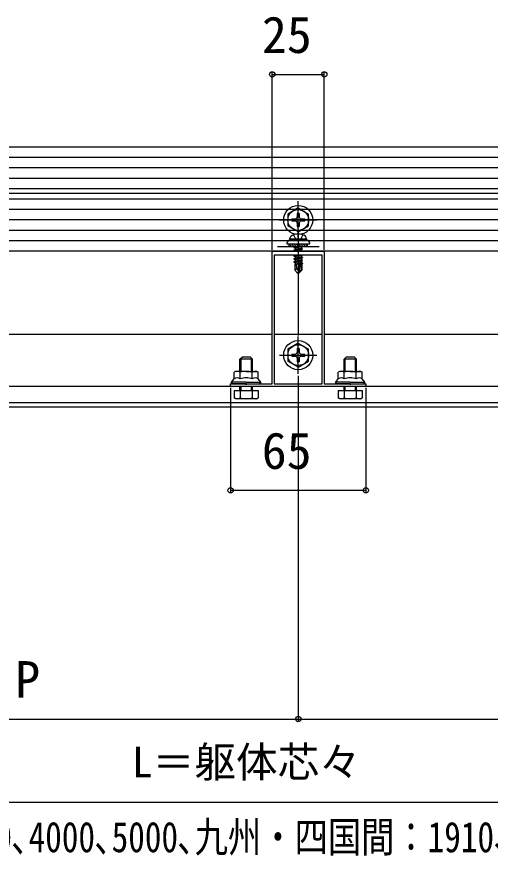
# Model space of a CAD drawing. Units: millimetres, scale not verified. Extents: x -1050 to 1050, y -1570 to 1562.
# Drawn here: x -122.8 to 104.8, y -585.9 to -182.3 of the extents above; entities that cross this region are included whole.
import ezdxf
from ezdxf.enums import TextEntityAlignment as Align

# ---------------------------------------------------------------- set-up
doc = ezdxf.new("R2010")
doc.units = ezdxf.units.MM
doc.header["$LTSCALE"] = 8
for name, color, linetype in [('0-2_YKK_11', 7, 'Continuous'), ('0-4_YKK_12', 2, 'Continuous'), ('0-5_YKK_13', 4, 'Continuous'), ('0-6_YKK_D', 6, 'Continuous')]:
    doc.layers.add(name, color=color, linetype=linetype)
doc.styles.add('ＭＳ ゴシック', font='')
doc.styles.get('ＭＳ ゴシック').set_extended_font_data('MS Gothic')

msp = doc.modelspace()

# ---------------------------------------------------------------- linework, layer by layer
at = {"layer": '0-2_YKK_11'}
for points in [[(45.001, -360), (-19.999, -360), (-19.999, -358.8), (-12.957, -358.8), (-12.774, -358.92), (-12.224, -358.92), (-12.041, -358.8), (0.001, -358.8), (0.001, -295), (12.043, -295), (12.226, -295.12), (12.776, -295.12), (12.959, -295), (25.001, -295), (25.001, -358.8), (37.043, -358.8), (37.226, -358.92), (37.776, -358.92), (37.959, -358.8), (45.001, -358.8)], [(1.001, -297), (1.001, -358.8), (24.001, -358.8), (24.001, -297)]]:
    msp.add_lwpolyline(points, close=True, dxfattribs=at)
at = {"layer": '0-4_YKK_12'}
for p, q in [((789.985, -245), (-524.999, -245)), ((474.001, -250), (-448.999, -250)), ((474.001, -255), (-448.999, -255)), ((440.001, -260), (-414.999, -260)), ((424.501, -267.2), (-399.499, -267.2)), ((425.501, -290), (-399.499, -290)), ((0.001, -335), (-224.999, -335)), ((24.001, -335), (1.001, -335)), ((250.001, -335), (25.001, -335)), ((475.001, -360), (-449.999, -360)), ((475.001, -368), (-449.999, -368)), ((475.001, -370), (-449.999, -370))]:
    msp.add_line(p, q, dxfattribs=at)
at = {"layer": '0-5_YKK_13'}
for p, q in [((440.001, -260), (-414.999, -260)), ((471.134, -265), (-446.132, -265)), ((457.501, -265), (-432.499, -265)), ((457.501, -270), (-432.499, -270)), ((12.501, -274.25), (7.501, -277.137)), ((12.501, -289), (12.501, -271)), ((12.501, -274.25), (17.501, -277.137)), ((457.501, -275), (-432.499, -275)), ((7.501, -277.137), (7.501, -282.863)), ((12.001, -276.85), (12.001, -278.5)), ((13.001, -276.85), (12.001, -276.85)), ((13.001, -276.85), (13.001, -278.5)), ((17.501, -282.863), (17.501, -277.137)), ((457.501, -280), (-432.499, -280)), ((3.501, -280), (21.501, -280)), ((9.351, -279.5), (11.001, -279.5)), ((9.351, -279.5), (9.351, -280.5)), ((9.351, -280.5), (11.001, -280.5)), ((12.001, -281.5), (12.001, -283.15)), ((13.001, -281.5), (13.001, -283.15)), ((14.001, -279.5), (15.651, -279.5)), ((14.001, -280.5), (15.651, -280.5)), ((15.651, -280.5), (15.651, -279.5)), ((457.501, -285), (-432.499, -285)), ((12.501, -285.75), (7.501, -282.863)), ((12.001, -283.15), (13.001, -283.15)), ((12.501, -285.75), (17.501, -282.863)), ((12.501, -285.8), (12.501, -306.7)), ((457.501, -290), (-432.499, -290)), ((8.501, -289.2), (8.642, -288.398)), ((16.501, -289.2), (8.501, -289.2)), ((8.501, -289.2), (8.589, -289.7)), ((16.501, -289.7), (8.501, -289.7)), ((16.413, -289.7), (8.589, -289.7)), ((16.501, -289.2), (16.359, -288.398)), ((16.501, -289.2), (16.413, -289.7)), ((2.501, -292.7), (22.501, -292.7)), ((7.001, -291.2), (7.001, -291.5)), ((8.001, -291.5), (8.001, -292.7)), ((8.001, -292.603), (8.098, -292.7)), ((8.021, -291.5), (9.221, -292.7)), ((9.143, -291.5), (10.343, -292.7)), ((10.266, -291.5), (11.466, -292.7)), ((13.701, -292.7), (10.401, -293.25)), ((10.401, -293.15), (13.101, -292.7)), ((10.401, -293.15), (10.951, -292.832)), ((10.401, -293.15), (10.401, -293.25)), ((10.401, -293.25), (10.951, -293.568)), ((10.401, -294.55), (14.601, -293.85)), ((14.601, -293.95), (10.401, -294.65)), ((10.401, -294.55), (10.951, -294.232)), ((10.401, -294.55), (10.401, -294.65)), ((11.538, -292.7), (10.951, -292.832)), ((10.951, -292.7), (10.951, -292.832)), ((14.051, -293.532), (10.951, -294.232)), ((10.951, -293.568), (10.951, -294.232)), ((11.388, -291.5), (12.588, -292.7)), ((12.511, -291.5), (13.711, -292.7)), ((13.633, -291.5), (14.833, -292.7)), ((14.051, -292.868), (14.051, -293.532)), ((14.601, -293.85), (14.051, -293.532)), ((14.051, -294.268), (14.051, -294.932)), ((14.601, -293.85), (14.601, -293.95)), ((14.756, -291.5), (15.956, -292.7)), ((15.878, -291.5), (17.001, -292.623)), ((10.401, -294.65), (10.951, -294.968)), ((13.101, -297), (10.401, -297.45)), ((10.401, -297.35), (12.501, -297)), ((10.401, -297.35), (10.951, -297.032)), ((10.401, -297.35), (10.401, -297.45)), ((10.401, -297.45), (10.951, -297.768)), ((10.401, -298.75), (14.601, -298.05)), ((14.601, -298.15), (10.401, -298.85)), ((10.401, -298.75), (10.951, -298.432)), ((10.951, -294.968), (10.951, -295)), ((11.095, -297), (10.951, -297.032)), ((10.951, -297), (10.951, -297.032)), ((14.051, -297.732), (10.951, -298.432)), ((10.951, -297.768), (10.951, -298.432)), ((12.677, -295.243), (12.446, -295.295)), ((14.051, -297.068), (14.051, -297.732)), ((14.601, -298.05), (14.051, -297.732)), ((14.051, -298.468), (14.051, -299.132)), ((14.601, -298.05), (14.601, -298.15)), ((10.401, -298.75), (10.401, -298.85)), ((10.401, -298.85), (10.951, -299.168)), ((10.401, -300.15), (13.426, -299.646)), ((13.399, -299.75), (10.401, -300.25)), ((10.401, -300.15), (10.951, -299.832)), ((10.401, -300.15), (10.401, -300.25)), ((10.401, -300.25), (10.951, -300.568)), ((10.801, -301.3), (10.951, -301.232)), ((10.801, -301.3), (10.801, -304.15)), ((13.077, -301.3), (10.801, -301.3)), ((14.051, -299.132), (10.951, -299.832)), ((10.951, -299.168), (10.951, -299.832)), ((13.341, -300.028), (10.951, -300.568)), ((10.951, -300.568), (10.951, -301.232)), ((13.196, -300.725), (10.951, -301.232)), ((13.136, -301.017), (11.418, -301.3)), ((13.41, -299.693), (12.501, -304.078)), ((13.833, -299.577), (12.651, -305.276)), ((13.081, -301.284), (12.997, -301.3)), ((13.833, -299.578), (14.601, -299.45)), ((14.601, -299.55), (13.888, -299.669)), ((14.051, -300.532), (13.898, -300.567)), ((13.901, -299.748), (13.901, -304.026)), ((14.501, -300.792), (13.901, -300.891)), ((14.501, -301.008), (13.901, -301.124)), ((14.201, -301.3), (13.901, -301.3)), ((14.601, -299.45), (14.051, -299.132)), ((14.051, -299.868), (14.051, -300.532)), ((14.501, -300.792), (14.051, -300.532)), ((14.501, -301.008), (14.201, -301.181)), ((14.201, -301.181), (14.201, -304.15)), ((14.501, -300.792), (14.501, -301.008)), ((14.601, -299.45), (14.601, -299.55)), ((11.758, -303.347), (10.801, -304.15)), ((12.351, -305.7), (10.801, -304.15)), ((12.501, -304.078), (12.351, -305.7)), ((12.351, -305.7), (12.651, -305.7)), ((12.501, -304.078), (12.501, -305.7)), ((13.901, -304.026), (12.651, -305.276)), ((12.651, -305.7), (14.201, -304.15)), ((12.651, -305.276), (12.651, -305.7)), ((13.901, -304.026), (14.201, -304.15)), ((12.501, -354), (12.501, -336)), ((12.501, -339.25), (7.501, -342.137)), ((7.501, -342.137), (7.501, -347.863)), ((12.001, -341.85), (12.001, -343.5)), ((13.001, -341.85), (12.001, -341.85)), ((12.501, -339.25), (17.501, -342.137)), ((13.001, -341.85), (13.001, -343.5)), ((17.501, -347.863), (17.501, -342.137)), ((-9.499, -347), (-15.499, -347)), ((-14.959, -352.8), (-14.959, -346.46)), ((-10.039, -352.8), (-10.039, -346.46)), ((3.501, -345), (21.501, -345)), ((9.351, -344.5), (11.001, -344.5)), ((9.351, -344.5), (9.351, -345.5)), ((9.351, -345.5), (11.001, -345.5)), ((12.001, -346.5), (12.001, -348.15)), ((13.001, -346.5), (13.001, -348.15)), ((14.001, -344.5), (15.651, -344.5)), ((14.001, -345.5), (15.651, -345.5)), ((15.651, -345.5), (15.651, -344.5)), ((40.501, -347), (34.501, -347)), ((35.041, -352.8), (35.041, -346.46)), ((39.961, -352.8), (39.961, -346.46)), ((12.501, -350.75), (7.501, -347.863)), ((12.001, -348.15), (13.001, -348.15)), ((12.501, -350.75), (17.501, -347.863)), ((-17.499, -352.8), (-18.273, -353.247)), ((-18.273, -356.4), (-18.273, -353.247)), ((-12.499, -352.8), (-17.499, -352.8)), ((-15.386, -356.4), (-15.386, -353.247)), ((-12.499, -352.8), (-7.499, -352.8)), ((-9.612, -356.4), (-9.612, -353.247)), ((-7.499, -352.8), (-6.726, -353.247)), ((-6.726, -356.4), (-6.726, -353.247)), ((32.501, -352.8), (31.727, -353.247)), ((31.727, -356.4), (31.727, -353.247)), ((37.501, -352.8), (32.501, -352.8)), ((34.614, -356.4), (34.614, -353.247)), ((37.501, -352.8), (42.501, -352.8)), ((40.388, -356.4), (40.388, -353.247)), ((42.501, -352.8), (43.274, -353.247)), ((43.274, -356.4), (43.274, -353.247)), ((-19.499, -358.8), (-19.499, -358)), ((-12.499, -358.8), (-19.499, -358.8)), ((-12.499, -358.8), (-5.499, -358.8)), ((-5.499, -358.8), (-5.499, -358)), ((30.501, -358.8), (30.501, -358)), ((37.501, -358.8), (30.501, -358.8)), ((37.501, -358.8), (44.501, -358.8)), ((44.501, -358.8), (44.501, -358)), ((-18.273, -362), (-18.273, -365.553)), ((-15.499, -362), (-15.499, -360)), ((-15.386, -362), (-15.386, -365.553)), ((-14.959, -362), (-14.959, -360)), ((-10.039, -362), (-10.039, -360)), ((-9.612, -362), (-9.612, -365.553)), ((-9.499, -362), (-9.499, -360)), ((31.727, -362), (31.727, -365.553)), ((34.501, -362), (34.501, -360)), ((34.614, -362), (34.614, -365.553)), ((35.041, -362), (35.041, -360)), ((39.961, -362), (39.961, -360)), ((40.388, -362), (40.388, -365.553)), ((40.501, -362), (40.501, -360)), ((-17.499, -366), (-18.273, -365.553)), ((-7.499, -366), (-17.499, -366)), ((-7.499, -366), (-6.726, -365.553)), ((32.501, -366), (31.727, -365.553)), ((42.501, -366), (32.501, -366)), ((42.501, -366), (43.274, -365.553))]:
    msp.add_line(p, q, dxfattribs=at)
for points in [[(457.501, -265), (457.501, -295), (-432.499, -295)], [(10.243, -287.205), (11.356, -289.437), (12.501, -290.046)], [(14.759, -287.205), (13.646, -289.437), (12.501, -290.046)], [(7.001, -291.5), (18.001, -291.5), (18.001, -291.2)], [(8.001, -292.7), (17.001, -292.7), (17.001, -291.5)], [(14.341, -292.7), (14.051, -292.868), (10.951, -293.568)], [(14.601, -293.95), (14.051, -294.268), (10.951, -294.968)], [(14.168, -297), (14.051, -297.068), (10.951, -297.768)], [(14.601, -298.15), (14.051, -298.468), (10.951, -299.168)], [(14.168, -295), (14.051, -294.932), (13.752, -295)], [(12.501, -304.078), (11.758, -303.347), (11.601, -301.3)], [(14.601, -299.55), (14.051, -299.868), (13.901, -299.901)], [(-15.499, -352.8), (-15.499, -347), (-14.499, -346)], [(-9.499, -352.8), (-9.499, -347), (-10.499, -346), (-14.499, -346)], [(34.501, -352.8), (34.501, -347), (35.501, -346)], [(40.501, -352.8), (40.501, -347), (39.501, -346), (35.501, -346)], [(-12.499, -358), (-19.499, -358), (-18.273, -356.4)], [(-12.499, -358), (-5.499, -358), (-6.726, -356.4)], [(37.501, -358), (30.501, -358), (31.727, -356.4)], [(37.501, -358), (44.501, -358), (43.274, -356.4)], [(-18.273, -362), (-6.726, -362), (-6.726, -365.553)], [(31.727, -362), (43.274, -362), (43.274, -365.553)]]:
    msp.add_lwpolyline(points, dxfattribs=at)
for centre, radius in [((12.501, -280), 7), ((12.501, -280), 5), ((12.501, -345), 7), ((12.501, -345), 5)]:
    msp.add_circle(centre, radius, dxfattribs=at)
for centre, radius, start, end in [((11.001, -278.5), 1, 270, 0), ((11.001, -281.5), 1, 0, 90), ((14.001, -278.5), 1, 180, 270), ((14.001, -281.5), 1, 90, 180), ((8.501, -291.2), 1.5, 90, 180), ((9.529, -288.554), 0.9, 122.05588, 170), ((12.501, -293.3), 6.5, 57.94412, 122.05588), ((15.473, -288.554), 0.9, 10, 57.94412), ((16.501, -291.2), 1.5, 0, 90), ((13.653, -299.748), 0.248, 0, 167.19096), ((11.001, -343.5), 1, 270, 0), ((11.001, -346.5), 1, 0, 90), ((14.001, -343.5), 1, 180, 270), ((14.001, -346.5), 1, 90, 180), ((-16.829, -355.356), 2.556, 55.61575, 124.38425), ((-12.499, -362.353), 9.553, 90, 107.58795), ((-12.499, -362.353), 9.553, 72.41205, 90), ((-8.169, -355.356), 2.556, 55.61575, 124.38425), ((33.171, -355.356), 2.556, 55.61575, 124.38425), ((37.501, -362.353), 9.553, 90, 107.58795), ((37.501, -362.353), 9.553, 72.41205, 90), ((41.831, -355.356), 2.556, 55.61575, 124.38425), ((-16.829, -358.509), 2.556, 55.61575, 124.38425), ((-12.499, -365.507), 9.553, 90, 107.58795), ((-12.499, -365.507), 9.553, 72.41205, 90), ((-8.169, -358.509), 2.556, 55.61575, 124.38425), ((33.171, -358.509), 2.556, 55.61575, 124.38425), ((37.501, -365.507), 9.553, 90, 107.58795), ((37.501, -365.507), 9.553, 72.41205, 90), ((41.831, -358.509), 2.556, 55.61575, 124.38425), ((-16.829, -363.444), 2.556, 235.61575, 304.38425), ((-12.499, -356.447), 9.553, 252.41205, 287.58795), ((-8.169, -363.444), 2.556, 235.61575, 304.38425), ((33.171, -363.444), 2.556, 235.61575, 304.38425), ((37.501, -356.447), 9.553, 252.41205, 287.58795), ((41.831, -363.444), 2.556, 235.61575, 304.38425)]:
    msp.add_arc(centre, radius, start, end, dxfattribs=at)
for centre, start_param, end_param in [((-17.999, -358), 3.1415927, 4.712389), ((-6.999, -358), 4.712389, 6.2831853), ((32.001, -358), 3.1415927, 4.712389), ((43.001, -358), 4.712389, 6.2831853)]:
    msp.add_ellipse(centre, major_axis=(1.5, 0), ratio=0.533333, start_param=start_param, end_param=end_param, dxfattribs=at)
at = {"layer": '0-6_YKK_D'}
for p, q in [((0.001, -294.3), (0.001, -209)), ((25.001, -294.3), (25.001, -209)), ((0.001, -210), (25.001, -210)), ((12.501, -289), (12.501, -335.5)), ((12.501, -355), (12.501, -521)), ((12.501, -355), (12.501, -521)), ((-19.999, -360.7), (-19.999, -411)), ((45.001, -360.7), (45.001, -411)), ((-19.999, -410), (45.001, -410)), ((-237.499, -520), (12.501, -520)), ((12.501, -520), (262.501, -520)), ((-466.499, -560), (491.501, -560))]:
    msp.add_line(p, q, dxfattribs=at)
for centre in [(0.001, -210), (25.001, -210), (-19.999, -410), (45.001, -410), (12.501, -520), (12.501, -520)]:
    msp.add_circle(centre, 1.275, dxfattribs=at)

# ---------------------------------------------------------------- texts
at = {"layer": '0-6_YKK_D', "style": 'ＭＳ ゴシック'}
for s, height, p in [('25', 17.6, (-4.954, -205)), ('65', 17.6, (-5.022, -405)), ('P', 17.6, (-123.545, -515)), ('L＝躯体芯々', 14.66, (-67.385, -552.386))]:
    msp.add_text(s, height=height, dxfattribs=at).set_placement(p, align=Align.BOTTOM_LEFT)
at = {"layer": '0-6_YKK_D', "style": 'ＭＳ ゴシック', "width": 0.8}
msp.add_text('（関東間：1820､2730､3640､4550､MM：2000､3000､4000､5000､九州・四国間：1910､2865､3820､4775）', height=14.66, dxfattribs=at).set_placement((-468.499, -588.409), align=Align.BOTTOM_LEFT)

doc.saveas('drawing.dxf')
